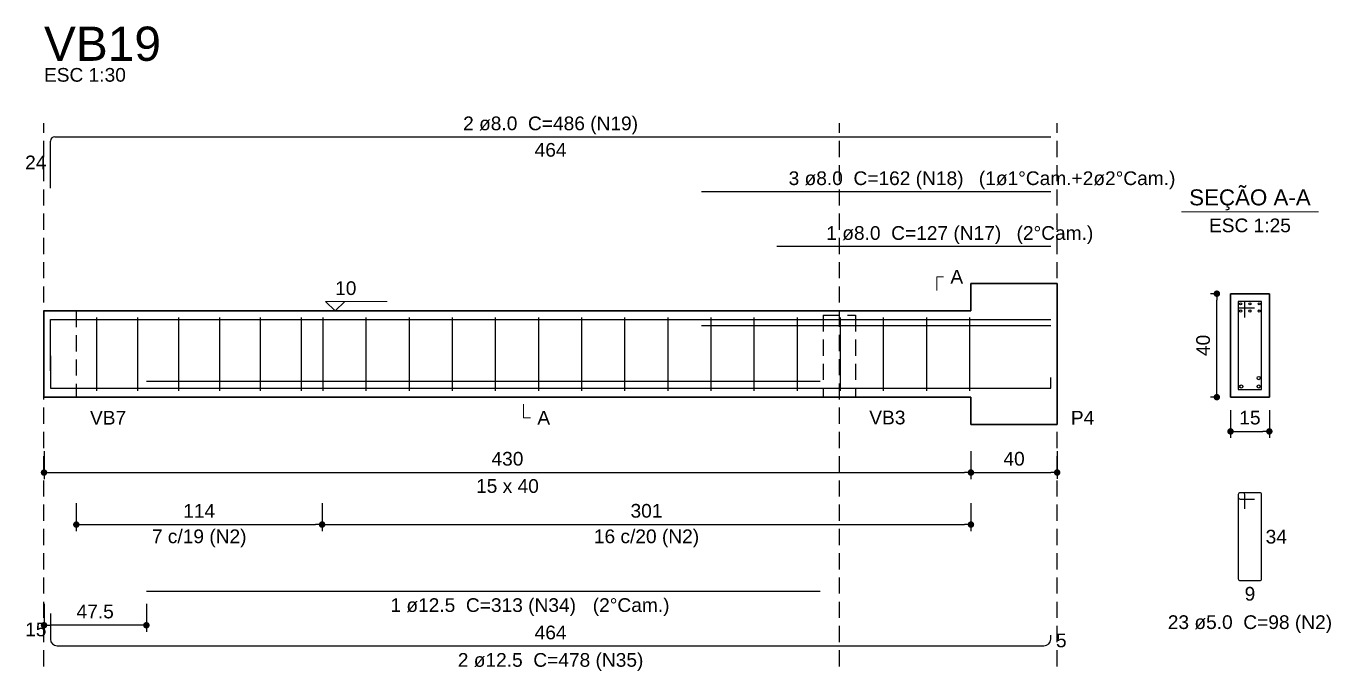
# Model space of a CAD drawing. Header units: millimetres. Extents: x 0 to 84.1, y 0 to 59.4.
# Drawn here: x 38.94 to 59.12, y 30.47 to 40.44 of the extents above; entities that cross this region are included whole.
import ezdxf

# ---------------------------------------------------------------- set-up
doc = ezdxf.new("R2010")
doc.units = ezdxf.units.MM
doc.header["$MEASUREMENT"] = 0
doc.linetypes.add('Dashed2', pattern=[0.375, 0.25, -0.125])
doc.layers.get('0').update_dxf_attribs({"color": 1, "lineweight": 13})
for name, color, linetype, lineweight in [('Descrição da armadura', 2, 'Continuous', 20), ('DT-Forma', 4, 'Continuous', 30), ('DT-Pontilhado', 7, 'Dashed2', 25), ('DT-Textos', 2, 'Continuous', 20), ('DT-Título', 3, 'Continuous', 25), ('Textos armaduras', 1, 'Continuous', 13)]:
    doc.layers.add(name, color=color, linetype=linetype, lineweight=lineweight)
for name, color, linetype in [('DT-Arm complementar', 252, 'Continuous'), ('DT-Barras na forma', 170, 'Continuous'), ('DT-Barras no corte', 170, 'Continuous'), ('DT-Barras rebatidas', 170, 'Continuous'), ('DT-Cotas', 12, 'Continuous')]:
    doc.layers.add(name, color=color, linetype=linetype)
doc.styles.add('Arial', font='')
doc.styles.get('Arial').set_extended_font_data('Arial')
doc.dimstyles.new('UM_25.000000', dxfattribs={"dimtxt": 0.18, "dimasz": 0.1, "dimexe": 0.1, "dimexo": 0.2, "dimgap": 0, "dimtad": 1, "dimtih": 1, "dimtoh": 1, "dimdec": 1, "dimlfac": 25, "dimzin": 0, "dimdsep": 46, "dimtxsty": 'Standard', "dimcen": 0.09, "dimdle": 0.1, "dimadec": 1, "dimazin": 2, "dimtfac": 1, "dimtdec": 4, "dimtofl": 0, "dimtmove": 0, "dimatfit": 3, "dimfxl": 1, "dimtolj": 1, "dimarcsym": 0})
doc.dimstyles.new('UM_30.000300', dxfattribs={"dimtxt": 0.18, "dimasz": 0.1, "dimexe": 0.1, "dimexo": 0.2, "dimgap": 0, "dimtad": 1, "dimtih": 1, "dimtoh": 1, "dimdec": 1, "dimlfac": 30.0003, "dimzin": 0, "dimdsep": 46, "dimtxsty": 'Standard', "dimcen": 0.09, "dimdle": 0.1, "dimadec": 1, "dimazin": 2, "dimtfac": 1, "dimtdec": 4, "dimtofl": 0, "dimtmove": 0, "dimatfit": 3, "dimfxl": 1, "dimtolj": 1, "dimarcsym": 0})

# ---------------------------------------------------------------- blocks, each defined once
blk = doc.blocks.new('_Dot')
at = {"color": 0, "linetype": 'ByBlock', "lineweight": -2}
blk.add_line((-0.5, 0), (-1, 0), dxfattribs=at)
at = {"color": 0, "linetype": 'ByBlock', "const_width": 0.5}
blk.add_lwpolyline([(-0.25, 0, 1), (0.25, 0, 1)], format="xyb", close=True, dxfattribs=at)
blk = doc.blocks.new('*D56')
at = {"layer": 'Defpoints', "color": 0}
for p in [(39.217, 34.069), (53.55, 34.069), (53.55, 33.539)]:
    blk.add_point(p, dxfattribs=at)
at = {"layer": 'DT-Cotas', "color": 0, "lineweight": -2}
for p, q in [((39.217, 33.869), (39.217, 33.439)), ((53.55, 33.869), (53.55, 33.439)), ((39.317, 33.539), (53.45, 33.539))]:
    blk.add_line(p, q, dxfattribs=at)
at = {"layer": 'DT-Cotas', "color": 0, "lineweight": -2, "xscale": 0.1, "yscale": 0.1, "zscale": 0.1, "rotation": 180}
blk.add_blockref('_Dot', (39.217, 33.539), dxfattribs=at)
at = {"layer": 'DT-Cotas', "color": 0, "lineweight": -2, "xscale": 0.1, "yscale": 0.1, "zscale": 0.1}
blk.add_blockref('_Dot', (53.55, 33.539), dxfattribs=at)
at = {"layer": 'DT-Cotas', "insert": (46.383, 33.751), "char_height": 0.2118, "attachment_point": 5, "rotation": 0.0057, "style": 'Arial'}
blk.add_mtext('\\A1;430', dxfattribs=at)
blk = doc.blocks.new('*D57')
at = {"layer": 'Defpoints', "color": 0}
for p in [(53.549879, 34.0689), (54.883213, 34.0689), (54.883213, 33.5394)]:
    blk.add_point(p, dxfattribs=at)
at = {"layer": 'DT-Cotas', "color": 0, "lineweight": -2}
for p, q in [((53.549879, 33.8689), (53.549879, 33.4394)), ((54.883213, 33.8689), (54.883213, 33.4394)), ((53.649879, 33.5394), (54.783213, 33.5394))]:
    blk.add_line(p, q, dxfattribs=at)
at = {"layer": 'DT-Cotas', "color": 0, "lineweight": -2, "xscale": 0.1, "yscale": 0.1, "zscale": 0.1, "rotation": 180}
blk.add_blockref('_Dot', (53.549879, 33.5394), dxfattribs=at)
at = {"layer": 'DT-Cotas', "color": 0, "lineweight": -2, "xscale": 0.1, "yscale": 0.1, "zscale": 0.1}
blk.add_blockref('_Dot', (54.883213, 33.5394), dxfattribs=at)
at = {"layer": 'DT-Cotas', "insert": (54.216546, 33.7512), "char_height": 0.2118, "attachment_point": 5, "rotation": 0.0057296, "style": 'Arial'}
blk.add_mtext('\\A1;40', dxfattribs=at)
blk = doc.blocks.new('*D58')
at = {"layer": 'Defpoints', "color": 0}
for p in [(39.217, 31.707), (40.8, 31.707), (39.217, 31.178)]:
    blk.add_point(p, dxfattribs=at)
at = {"layer": 'DT-Cotas', "color": 0, "lineweight": -2}
for p, q in [((39.217, 31.507), (39.217, 31.078)), ((40.8, 31.507), (40.8, 31.078)), ((40.7, 31.178), (39.317, 31.178))]:
    blk.add_line(p, q, dxfattribs=at)
at = {"layer": 'DT-Cotas', "color": 0, "lineweight": -2, "xscale": 0.1, "yscale": 0.1, "zscale": 0.1, "rotation": 180}
blk.add_blockref('_Dot', (39.217, 31.178), dxfattribs=at)
at = {"layer": 'DT-Cotas', "color": 0, "lineweight": -2, "xscale": 0.1, "yscale": 0.1, "zscale": 0.1}
blk.add_blockref('_Dot', (40.8, 31.178), dxfattribs=at)
at = {"layer": 'DT-Cotas', "insert": (40.008, 31.389), "char_height": 0.2118, "attachment_point": 5, "rotation": 0.0057, "style": 'Arial'}
blk.add_mtext('\\A1;47.5', dxfattribs=at)
blk = doc.blocks.new('*D59')
at = {"layer": 'Defpoints', "color": 0}
for p in [(57.352373, 36.3043), (57.564173, 36.3043), (57.564173, 34.7043)]:
    blk.add_point(p, dxfattribs=at)
at = {"layer": 'DT-Cotas', "color": 0, "lineweight": -2}
for p, q in [((57.364173, 36.3043), (57.252373, 36.3043)), ((57.352373, 34.8043), (57.352373, 36.2043)), ((57.364173, 34.7043), (57.252373, 34.7043))]:
    blk.add_line(p, q, dxfattribs=at)
at = {"layer": 'DT-Cotas', "color": 0, "lineweight": -2, "xscale": 0.1, "yscale": 0.1, "zscale": 0.1}
for p, rotation in [((57.352373, 36.3043), 90), ((57.352373, 34.7043), 270)]:
    blk.add_blockref('_Dot', p, dxfattribs=dict(at, rotation=rotation))
at = {"layer": 'DT-Cotas', "insert": (57.140573, 35.5043), "char_height": 0.2118, "attachment_point": 5, "rotation": 90, "style": 'Arial'}
blk.add_mtext('\\A1;40', dxfattribs=at)
blk = doc.blocks.new('*D60')
at = {"layer": 'Defpoints', "color": 0}
for p in [(57.564173, 34.7043), (58.164173, 34.7043), (58.164173, 34.1748)]:
    blk.add_point(p, dxfattribs=at)
at = {"layer": 'DT-Cotas', "color": 0, "lineweight": -2}
for p, q in [((57.564173, 34.5043), (57.564173, 34.0748)), ((58.164173, 34.5043), (58.164173, 34.0748)), ((57.664173, 34.1748), (58.064173, 34.1748))]:
    blk.add_line(p, q, dxfattribs=at)
at = {"layer": 'DT-Cotas', "color": 0, "lineweight": -2, "xscale": 0.1, "yscale": 0.1, "zscale": 0.1, "rotation": 180}
blk.add_blockref('_Dot', (57.564173, 34.1748), dxfattribs=at)
at = {"layer": 'DT-Cotas', "color": 0, "lineweight": -2, "xscale": 0.1, "yscale": 0.1, "zscale": 0.1}
blk.add_blockref('_Dot', (58.164173, 34.1748), dxfattribs=at)
at = {"layer": 'DT-Cotas', "insert": (57.864173, 34.3866), "char_height": 0.2118, "attachment_point": 5, "rotation": 0.0057296, "style": 'Arial'}
blk.add_mtext('\\A1;15', dxfattribs=at)
blk = doc.blocks.new('*D61')
at = {"layer": 'Defpoints', "color": 0}
for p in [(39.716546, 33.26406), (43.516546, 33.26406), (43.516546, 32.73456)]:
    blk.add_point(p, dxfattribs=at)
at = {"layer": 'DT-Cotas', "color": 0, "lineweight": -2}
for p, q in [((39.716546, 33.06406), (39.716546, 32.63456)), ((43.516546, 33.06406), (43.516546, 32.63456)), ((39.816546, 32.73456), (43.416546, 32.73456))]:
    blk.add_line(p, q, dxfattribs=at)
at = {"layer": 'DT-Cotas', "color": 0, "lineweight": -2, "xscale": 0.1, "yscale": 0.1, "zscale": 0.1, "rotation": 180}
blk.add_blockref('_Dot', (39.716546, 32.73456), dxfattribs=at)
at = {"layer": 'DT-Cotas', "color": 0, "lineweight": -2, "xscale": 0.1, "yscale": 0.1, "zscale": 0.1}
blk.add_blockref('_Dot', (43.516546, 32.73456), dxfattribs=at)
at = {"layer": 'DT-Cotas', "insert": (41.616546, 32.94636), "char_height": 0.2118, "attachment_point": 5, "rotation": 0.0057296, "style": 'Arial'}
blk.add_mtext('\\A1;114', dxfattribs=at)
blk = doc.blocks.new('*D62')
at = {"layer": 'Defpoints', "color": 0}
for p in [(43.517, 33.264), (53.55, 33.264), (53.55, 32.735)]:
    blk.add_point(p, dxfattribs=at)
at = {"layer": 'DT-Cotas', "color": 0, "lineweight": -2}
for p, q in [((43.517, 33.064), (43.517, 32.635)), ((53.55, 33.064), (53.55, 32.635)), ((43.617, 32.735), (53.45, 32.735))]:
    blk.add_line(p, q, dxfattribs=at)
at = {"layer": 'DT-Cotas', "color": 0, "lineweight": -2, "xscale": 0.1, "yscale": 0.1, "zscale": 0.1, "rotation": 180}
blk.add_blockref('_Dot', (43.517, 32.735), dxfattribs=at)
at = {"layer": 'DT-Cotas', "color": 0, "lineweight": -2, "xscale": 0.1, "yscale": 0.1, "zscale": 0.1}
blk.add_blockref('_Dot', (53.55, 32.735), dxfattribs=at)
at = {"layer": 'DT-Cotas', "insert": (48.533, 32.946), "char_height": 0.2118, "attachment_point": 5, "rotation": 0.0057, "style": 'Arial'}
blk.add_mtext('\\A1;301', dxfattribs=at)

msp = doc.modelspace()

# ---------------------------------------------------------------- linework, layer by layer
at = {"layer": 'DT-Arm complementar'}
for p, q in [((40.0332, 34.8043), (40.0332, 35.9376)), ((40.6665, 34.8043), (40.6665, 35.9376)), ((41.2999, 34.8043), (41.2999, 35.9376)), ((41.9332, 34.8043), (41.9332, 35.9376)), ((42.5665, 34.8043), (42.5665, 35.9376)), ((43.1999, 34.8043), (43.1999, 35.9376)), ((43.5332, 34.8043), (43.5332, 35.9376)), ((44.1999, 34.8043), (44.1999, 35.9376)), ((44.8665, 34.8043), (44.8665, 35.9376)), ((45.5332, 34.8043), (45.5332, 35.9376)), ((46.1999, 34.8043), (46.1999, 35.9376)), ((46.8665, 34.8043), (46.8665, 35.9376)), ((47.5332, 34.8043), (47.5332, 35.9376)), ((48.1999, 34.8043), (48.1999, 35.9376)), ((48.8665, 34.8043), (48.8665, 35.9376)), ((49.5332, 34.8043), (49.5332, 35.9376)), ((50.1999, 34.8043), (50.1999, 35.9376)), ((50.8665, 34.8043), (50.8665, 35.9376)), ((51.5332, 34.8043), (51.5332, 35.9376)), ((52.1999, 34.8043), (52.1999, 35.9376)), ((52.8665, 34.8043), (52.8665, 35.9376)), ((53.5332, 34.8043), (53.5332, 35.9376))]:
    msp.add_line(p, q, dxfattribs=at)
at = {"layer": 'DT-Barras na forma'}
for p, q in [((57.7842, 36.1843), (57.6842, 36.1843)), ((57.6842, 36.1843), (57.6842, 34.8243)), ((58.0442, 36.1843), (57.6842, 36.1843)), ((57.6842, 36.1843), (57.6842, 36.0843)), ((57.7842, 35.9343), (57.7842, 36.1843)), ((58.0442, 34.8243), (58.0442, 36.1843)), ((57.6842, 36.0843), (57.9342, 36.0843)), ((57.6842, 34.8243), (58.0442, 34.8243))]:
    msp.add_line(p, q, dxfattribs=at)
for points in [[(39.3165, 35.1113), (39.3165, 35.9076), (54.7832, 35.9076)], [(49.3832, 35.9076), (54.7832, 35.9076)], [(49.3832, 35.8143), (54.7832, 35.8143)], [(50.5499, 35.8143), (54.7832, 35.8143)], [(39.3165, 35.3418), (39.3165, 34.8418), (54.7832, 34.8418), (54.7832, 35.0085)], [(40.7999, 34.9501), (51.2165, 34.9501)]]:
    msp.add_lwpolyline(points, dxfattribs=at)
at = {"layer": 'DT-Barras no corte'}
for centre, radius in [((57.7202, 36.1483), 0.016), ((57.8642, 36.1483), 0.016), ((58.0082, 36.1483), 0.016), ((57.7202, 36.0363), 0.016), ((57.8642, 36.0363), 0.016), ((58.0082, 36.0363), 0.016), ((57.9992, 34.9993), 0.025), ((57.7292, 34.8693), 0.025), ((57.9992, 34.8693), 0.025)]:
    msp.add_circle(centre, radius, dxfattribs=at)
at = {"layer": 'DT-Barras rebatidas'}
for p, q in [((39.3165, 37.9353), (39.3165, 38.665)), ((39.3832, 38.7316), (54.7831, 38.7316)), ((49.3832, 37.8844), (54.7832, 37.8844)), ((50.5499, 37.0372), (54.7832, 37.0372)), ((57.6842, 33.1976), (57.6842, 31.8976)), ((57.6842, 33.1976), (57.6842, 33.1576)), ((57.7542, 33.2276), (57.7142, 33.2276)), ((58.0142, 33.2276), (57.7142, 33.2276)), ((57.7142, 33.1276), (57.9342, 33.1276)), ((57.7842, 32.9776), (57.7842, 33.1976)), ((58.0442, 31.8976), (58.0442, 33.1976)), ((40.7999, 31.7072), (51.2164, 31.7072)), ((57.7142, 31.8676), (58.0142, 31.8676)), ((39.3165, 31.36), (39.3165, 30.9641)), ((54.783, 30.9641), (54.7831, 31.0266)), ((39.4207, 30.86), (54.6789, 30.86))]:
    msp.add_line(p, q, dxfattribs=at)
for centre, radius, start, end in [((39.3832, 38.665), 0.0667, 90, 179.99998), ((57.7142, 33.1976), 0.03, 90.00002, 180), ((57.7142, 33.1976), 0.03, 90.00001, 180), ((57.7142, 33.1576), 0.03, 180, 270), ((57.7542, 33.1976), 0.03, 0, 90.00002), ((58.0142, 33.1976), 0.03, 0.00002, 90), ((57.7142, 31.8976), 0.03, 180, 270), ((58.0142, 31.8976), 0.03, 270, 0.00002), ((39.4207, 30.9641), 0.1042, 180, 270), ((54.6789, 30.9641), 0.1042, 270, 0)]:
    msp.add_arc(centre, radius, start, end, dxfattribs=at)
at = {"layer": 'DT-Forma'}
for p, q in [((53.5499, 36.0376), (53.5499, 36.4612)), ((53.5499, 36.4612), (54.8832, 36.4612)), ((54.8832, 36.4612), (54.8832, 36.0376)), ((58.1642, 36.3043), (57.5642, 36.3043)), ((57.5642, 36.3043), (57.5642, 34.7043)), ((58.1642, 34.7043), (58.1642, 36.3043)), ((39.2165, 36.0376), (39.7165, 36.0376)), ((39.7165, 36.0376), (51.2665, 36.0376)), ((51.2665, 36.0376), (51.7665, 36.0376)), ((51.7665, 36.0376), (53.5499, 36.0376)), ((39.2165, 34.7043), (39.7165, 34.7043)), ((39.7165, 34.7043), (51.2665, 34.7043)), ((51.2665, 34.7043), (51.7665, 34.7043)), ((51.7665, 34.7043), (53.5499, 34.7043)), ((53.5499, 34.7043), (53.5499, 34.2807)), ((54.8832, 34.2807), (54.8832, 34.7043)), ((57.5642, 34.7043), (58.1642, 34.7043)), ((53.5499, 34.2807), (54.8832, 34.2807))]:
    msp.add_line(p, q, dxfattribs=at)
at = {"layer": 'DT-Forma', "linetype": 'Continuous'}
for p, q in [((39.2165, 34.7043), (39.2165, 36.0376)), ((54.8832, 36.0376), (54.8832, 34.7043))]:
    msp.add_line(p, q, dxfattribs=at)
at = {"layer": 'DT-Pontilhado'}
for p, q in [((39.2165, 30.5423), (39.2165, 38.9434)), ((51.5165, 30.5423), (51.5165, 38.9434)), ((54.8832, 30.5423), (54.8832, 38.9434)), ((39.7165, 36.0376), (39.7165, 34.7043)), ((51.2665, 35.971), (51.2665, 34.7043)), ((51.2665, 35.971), (51.7665, 35.971)), ((51.7665, 35.971), (51.7665, 34.7043))]:
    msp.add_line(p, q, dxfattribs=at)
at = {"layer": 'DT-Textos'}
msp.add_line((56.8052, 37.5692), (58.9232, 37.5692), dxfattribs=at)
for points in [[(53.0204, 36.3553), (53.0204, 36.5671), (53.1263, 36.5671)], [(43.8665, 36.1859), (43.7183, 36.0376), (43.57, 36.1859), (44.5231, 36.1859)], [(46.6332, 34.5984), (46.6332, 34.3866), (46.7391, 34.3866)]]:
    msp.add_lwpolyline(points, dxfattribs=at)

# ---------------------------------------------------------------- texts
at = {"layer": 'Descrição da armadura', "char_height": 0.2118, "attachment_point": 8, "line_spacing_factor": 0.9, "style": 'Arial'}
for s, insert, width in [('2 ø8.0  C=486 (N19)', (47.0501, 38.768), 5.409617), ('3 ø8.0  C=162 (N18)', (52.0831, 37.92), 5.409617), ('1 ø8.0  C=127 (N17)', (52.6661, 37.073), 5.409617), ('7 c/19 (N2)', (41.6165, 32.383), 2.79576), ('16 c/20 (N2)', (48.5332, 32.383), 3.04992), ('1 ø12.5  C=313 (N34)', (46.0081, 31.32), 5.738617), ('23 ø5.0  C=98 (N2)', (57.8641, 31.056), 5.080617), ('2 ø12.5  C=478 (N35)', (47.0501, 30.472), 5.738617)]:
    msp.add_mtext(s, dxfattribs=dict(at, insert=insert, width=width))
at = {"layer": 'DT-Textos', "line_spacing_factor": 0.798, "style": 'Arial'}
for s, insert, char_height, width, attachment_point in [('ESC 1:30', (39.2161, 39.5789), 0.2118, 2.03328, 7), ('(1ø1%%dCam.+2ø2%%dCam.)', (53.6721, 37.92), 0.2118, 4.82904, 7), ('SEÇÃO A-A', (57.8641, 37.594), 0.2471, 2.66868, 8), ('(2%%dCam.)', (54.2551, 37.073), 0.2118, 2.03328, 7), ('ESC 1:25', (57.8641, 37.2519), 0.2118, 2.03328, 8), ('A', (53.2321, 36.4609), 0.2118, 0.25416, 7), ('10', (43.7181, 36.2809), 0.2118, 0.50832, 7), ('VB7', (39.9281, 34.2809), 0.2118, 0.76248, 7), ('A', (46.8451, 34.2809), 0.2118, 0.25416, 7), ('VB3', (51.9781, 34.2809), 0.2118, 0.76248, 7), ('P4', (55.0951, 34.2809), 0.2118, 0.50832, 7), ('15 x 40', (46.3831, 33.2219), 0.2118, 1.77912, 8), ('(2%%dCam.)', (47.7021, 31.32), 0.2118, 2.03328, 7)]:
    msp.add_mtext(s, dxfattribs=dict(at, insert=insert, char_height=char_height, width=width, attachment_point=attachment_point))
at = {"layer": 'DT-Título', "insert": (39.2161, 39.8968), "char_height": 0.5295, "width": 2.5416, "attachment_point": 7, "line_spacing_factor": 0.798, "style": 'Arial'}
msp.add_mtext('VB19', dxfattribs=at)
at = {"layer": 'Textos armaduras', "char_height": 0.2118, "line_spacing_factor": 0.9, "style": 'Arial'}
for s, insert, width, attachment_point in [('464', (47.0498, 38.6343), 1.387001, 2), ('24', (39.254, 38.2276), 1.058001, 9), ('34', (58.1068, 32.6535), 1.058001, 1), ('9', (57.8642, 31.7703), 0.729, 2), ('15', (39.254, 31.0041), 1.058001, 9), ('464', (47.0498, 30.9573), 1.387001, 8), ('5', (54.8644, 31.0492), 0.729, 1)]:
    msp.add_mtext(s, dxfattribs=dict(at, insert=insert, width=width, attachment_point=attachment_point))

# ---------------------------------------------------------------- dimensions: what is measured, and where the dimension line sits
at = {"layer": 'DT-Cotas'}
for base, p1, p2, angle, dimstyle, override, picture, middle, dimtype, turn in [((57.3524, 36.3043), (57.5642, 34.7043), (57.5642, 36.3043), 90, 'UM_25.000000', {"dimtxt": 0.2118, "dimasz": 0.1, "dimexe": 0.1, "dimexo": 0.2, "dimtad": 1, "dimtih": 0, "dimtoh": 0, "dimdec": 1, "dimlfac": 25, "dimzin": 8, "dimtxsty": 'Arial', "dimblk": 'Dot', "dimblk1": 'Dot', "dimblk2": 'Dot', "dimsah": 1, "dimdle": 0.1, "dimse1": 0, "dimse2": 0, "dimclrt": 256, "dimadec": 1, "dimazin": 3, "dimtmove": 2, "dimldrblk": 'Dot'}, '*D59', (57.1406, 35.5043), 160, 90), ((39.2165, 31.1777), (40.7999, 31.7072), (39.2165, 31.7072), 180, 'UM_30.000300', {"dimtxt": 0.2118, "dimasz": 0.1, "dimexe": 0.1, "dimexo": 0.2, "dimtad": 1, "dimtih": 0, "dimtoh": 0, "dimdec": 1, "dimlfac": 30.0003, "dimzin": 8, "dimtxsty": 'Arial', "dimblk": 'Dot', "dimblk1": 'Dot', "dimblk2": 'Dot', "dimsah": 1, "dimdle": 0.1, "dimse1": 0, "dimse2": 0, "dimclrt": 256, "dimadec": 1, "dimazin": 3, "dimtmove": 2, "dimldrblk": 'Dot'}, '*D58', (40.0082, 31.3895), 161, 0.00573)]:
    dim = msp.add_linear_dim(base=base, p1=p1, p2=p2, angle=angle, dimstyle=dimstyle, override=override, dxfattribs=at)
    dim.commit()
    dim.dimension.update_dxf_attribs({"geometry": picture, "text_midpoint": middle, "dimtype": dimtype, "text_rotation": turn})
for base, p1, p2, dimstyle, override, picture, middle in [((58.1642, 34.1748), (57.5642, 34.7043), (58.1642, 34.7043), 'UM_25.000000', {"dimtxt": 0.2118, "dimasz": 0.1, "dimexe": 0.1, "dimexo": 0.2, "dimtad": 1, "dimtih": 0, "dimtoh": 0, "dimdec": 1, "dimlfac": 25, "dimzin": 8, "dimtxsty": 'Arial', "dimblk": 'Dot', "dimblk1": 'Dot', "dimblk2": 'Dot', "dimsah": 1, "dimdle": 0.1, "dimse1": 0, "dimse2": 0, "dimclrt": 256, "dimadec": 1, "dimazin": 3, "dimtmove": 2, "dimldrblk": 'Dot'}, '*D60', (57.8642, 34.3866)), ((53.5499, 33.5394), (39.2165, 34.0689), (53.5499, 34.0689), 'UM_30.000300', {"dimtxt": 0.2118, "dimasz": 0.1, "dimexe": 0.1, "dimexo": 0.2, "dimtad": 1, "dimtih": 0, "dimtoh": 0, "dimdec": 1, "dimlfac": 30.0003, "dimzin": 8, "dimtxsty": 'Arial', "dimblk": 'Dot', "dimblk1": 'Dot', "dimblk2": 'Dot', "dimsah": 1, "dimdle": 0.1, "dimse1": 0, "dimse2": 0, "dimclrt": 256, "dimadec": 1, "dimazin": 3, "dimtmove": 2, "dimldrblk": 'Dot'}, '*D56', (46.3832, 33.7512)), ((54.8832, 33.5394), (53.5499, 34.0689), (54.8832, 34.0689), 'UM_30.000300', {"dimtxt": 0.2118, "dimasz": 0.1, "dimexe": 0.1, "dimexo": 0.2, "dimtad": 1, "dimtih": 0, "dimtoh": 0, "dimdec": 1, "dimlfac": 30.0003, "dimzin": 8, "dimtxsty": 'Arial', "dimblk": 'Dot', "dimblk1": 'Dot', "dimblk2": 'Dot', "dimsah": 1, "dimdle": 0.1, "dimse1": 0, "dimse2": 0, "dimclrt": 256, "dimadec": 1, "dimazin": 3, "dimtmove": 2, "dimldrblk": 'Dot'}, '*D57', (54.2165, 33.7512)), ((43.5165, 32.7346), (39.7165, 33.2641), (43.5165, 33.2641), 'UM_30.000300', {"dimtxt": 0.2118, "dimasz": 0.1, "dimexe": 0.1, "dimexo": 0.2, "dimtad": 1, "dimtih": 0, "dimtoh": 0, "dimdec": 1, "dimlfac": 30.0003, "dimzin": 8, "dimtxsty": 'Arial', "dimblk": 'Dot', "dimblk1": 'Dot', "dimblk2": 'Dot', "dimsah": 1, "dimdle": 0.1, "dimse1": 0, "dimse2": 0, "dimclrt": 256, "dimadec": 1, "dimazin": 3, "dimtmove": 2, "dimldrblk": 'Dot'}, '*D61', (41.6165, 32.9464)), ((53.5499, 32.7346), (43.5165, 33.2641), (53.5499, 33.2641), 'UM_30.000300', {"dimtxt": 0.2118, "dimasz": 0.1, "dimexe": 0.1, "dimexo": 0.2, "dimtad": 1, "dimtih": 0, "dimtoh": 0, "dimdec": 1, "dimlfac": 30.0003, "dimzin": 8, "dimtxsty": 'Arial', "dimblk": 'Dot', "dimblk1": 'Dot', "dimblk2": 'Dot', "dimsah": 1, "dimdle": 0.1, "dimse1": 0, "dimse2": 0, "dimclrt": 256, "dimadec": 1, "dimazin": 3, "dimtmove": 2, "dimldrblk": 'Dot'}, '*D62', (48.5332, 32.9464))]:
    dim = msp.add_linear_dim(base=base, p1=p1, p2=p2, dimstyle=dimstyle, override=override, dxfattribs=at)
    dim.commit()
    dim.dimension.update_dxf_attribs({"geometry": picture, "text_midpoint": middle, "dimtype": 160, "text_rotation": 0.00573})

doc.saveas('drawing.dxf')
